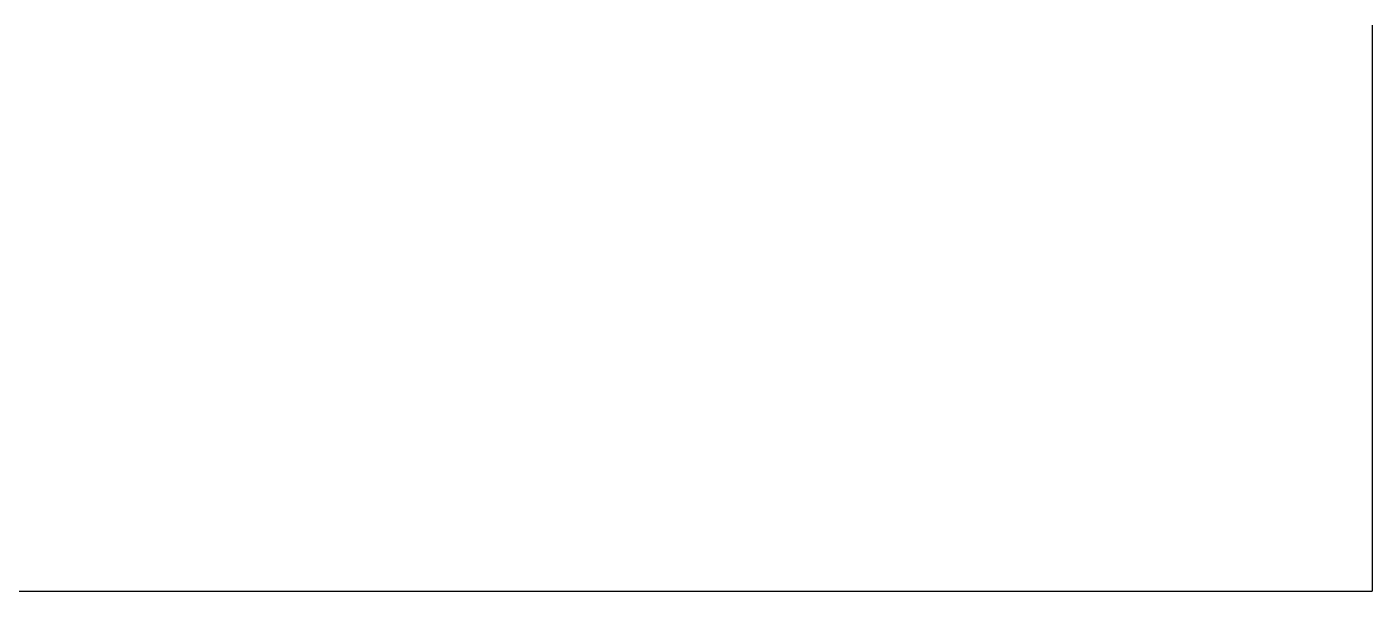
# Model space of a CAD drawing. Header units: millimetres. Extents: x 32645 to 210887, y 65210 to 90102.
# Drawn here: x 59803 to 61347, y 66410 to 67059 of the extents above; entities that cross this region are included whole.
import ezdxf

# ---------------------------------------------------------------- set-up
doc = ezdxf.new("R2010")
doc.units = ezdxf.units.MM
doc.layers.add('CX', color=3, linetype='Continuous')

msp = doc.modelspace()

# ---------------------------------------------------------------- linework, layer by layer
at = {"layer": 'CX', "color": 1, "linetype": 'Continuous'}
for p in [(61347.18700939907, 67060.49690656524), (57945.18700939907, 66410.49690656518)]:
    msp.add_line(p, (61347.18700939907, 66410.49690656524), dxfattribs=at)

doc.saveas('drawing.dxf')
